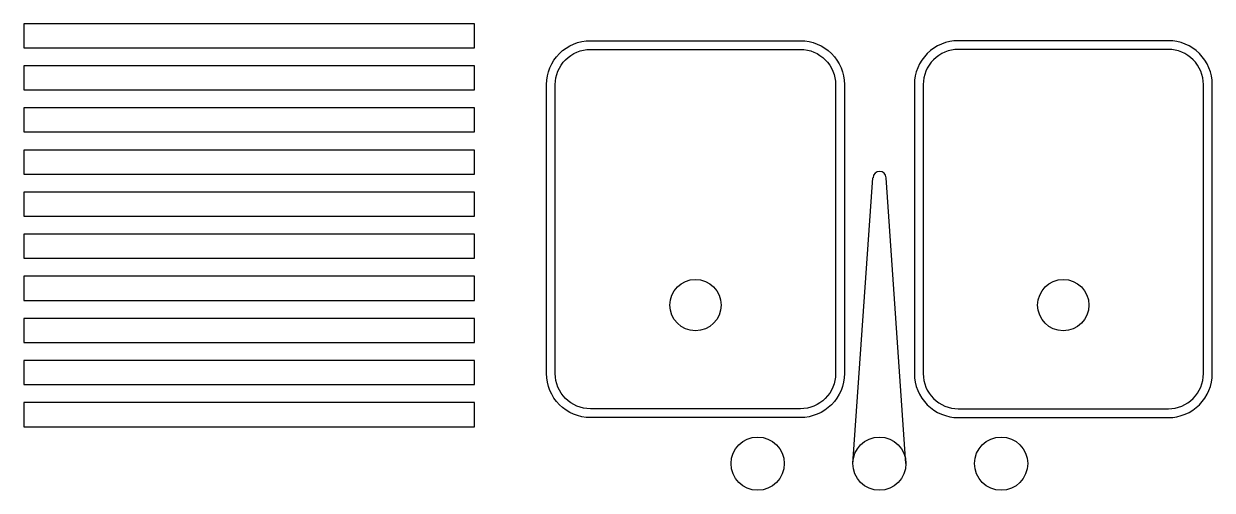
# Model space of a CAD drawing. Extents: x 13.55 to 14.9, y 0.32 to 0.85.
import ezdxf

# ---------------------------------------------------------------- set-up
doc = ezdxf.new("R2010")
doc.units = 0
doc.header["$LTSCALE"] = 0.025
doc.header["$MEASUREMENT"] = 0
doc.layers.add('SAN', color=3, linetype='CONTINUOUS')
doc.layers.add('SANFINAL', color=1, linetype='CONTINUOUS')

# ---------------------------------------------------------------- blocks, each defined once
blk = doc.blocks.new('CUBADUPL')
at = {"layer": 'SAN'}
for points in [[(-0.0303, -0.1), (-0.0076, -0.4256)], [(0.0303, -0.1), (0.0076, -0.4256)]]:
    blk.add_lwpolyline(points, dxfattribs=at)
for points in [[(-0.3292, -0.5818), (-0.0899, -0.5818, 0.414214), (-0.0399, -0.5318), (-0.0399, -0.2025, 0.414214), (-0.0899, -0.1525), (-0.3292, -0.1525, 0.414214), (-0.3792, -0.2025), (-0.3792, -0.5318, 0.414214)], [(0.3292, -0.5818), (0.0899, -0.5818, -0.414214), (0.0399, -0.5318), (0.0399, -0.2025, -0.414214), (0.0899, -0.1525), (0.3292, -0.1525, -0.414214), (0.3792, -0.2025), (0.3792, -0.5318, -0.414214)]]:
    blk.add_lwpolyline(points, format="xyb", close=True, dxfattribs=at)
for centre in [(-0.1387, -0.1), (0, -0.1), (0.1387, -0.1)]:
    blk.add_circle(centre, 0.0303, dxfattribs=at)
blk.add_arc((-0.0002, -0.4255), 0.00738, 180.9348, 359.1102, dxfattribs=at)
at = {"layer": 'SANFINAL'}
for points in [[(0.4613, -0.1695), (0.9748, -0.1695), (0.9748, -0.1421), (0.4613, -0.1421)], [(0.4613, -0.2174), (0.9748, -0.2174), (0.9748, -0.19), (0.4613, -0.19)], [(0.4613, -0.2654), (0.9748, -0.2654), (0.9748, -0.238), (0.4613, -0.238)], [(0.4613, -0.3134), (0.9748, -0.3134), (0.9748, -0.2859), (0.4613, -0.2859)], [(0.4613, -0.3613), (0.9748, -0.3613), (0.9748, -0.3339), (0.4613, -0.3339)], [(0.4613, -0.4093), (0.9748, -0.4093), (0.9748, -0.3819), (0.4613, -0.3819)], [(0.4613, -0.4572), (0.9748, -0.4572), (0.9748, -0.4298), (0.4613, -0.4298)], [(0.4613, -0.5052), (0.9748, -0.5052), (0.9748, -0.4778), (0.4613, -0.4778)], [(0.4613, -0.5531), (0.9748, -0.5531), (0.9748, -0.5257), (0.4613, -0.5257)], [(0.4613, -0.6011), (0.9748, -0.6011), (0.9748, -0.5737), (0.4613, -0.5737)]]:
    blk.add_lwpolyline(points, close=True, dxfattribs=at)
for points in [[(-0.3292, -0.5718), (-0.0899, -0.5718, 0.414214), (-0.0499, -0.5318), (-0.0499, -0.2025, 0.414214), (-0.0899, -0.1625), (-0.3292, -0.1625, 0.414214), (-0.3692, -0.2025), (-0.3692, -0.5318, 0.414214)], [(0.3292, -0.5718), (0.0899, -0.5718, -0.414214), (0.0499, -0.5318), (0.0499, -0.2025, -0.414214), (0.0899, -0.1625), (0.3292, -0.1625, -0.414214), (0.3692, -0.2025), (0.3692, -0.5318, -0.414214)]]:
    blk.add_lwpolyline(points, format="xyb", close=True, dxfattribs=at)
for centre in [(-0.2095, -0.2806), (0.2095, -0.2806)]:
    blk.add_circle(centre, 0.0292, dxfattribs=at)

msp = doc.modelspace()

# ---------------------------------------------------------------- block references
at = {"layer": 'SAN', "rotation": 180}
msp.add_blockref('CUBADUPL', (14.525, 0.25), dxfattribs=at)

doc.saveas('drawing.dxf')
